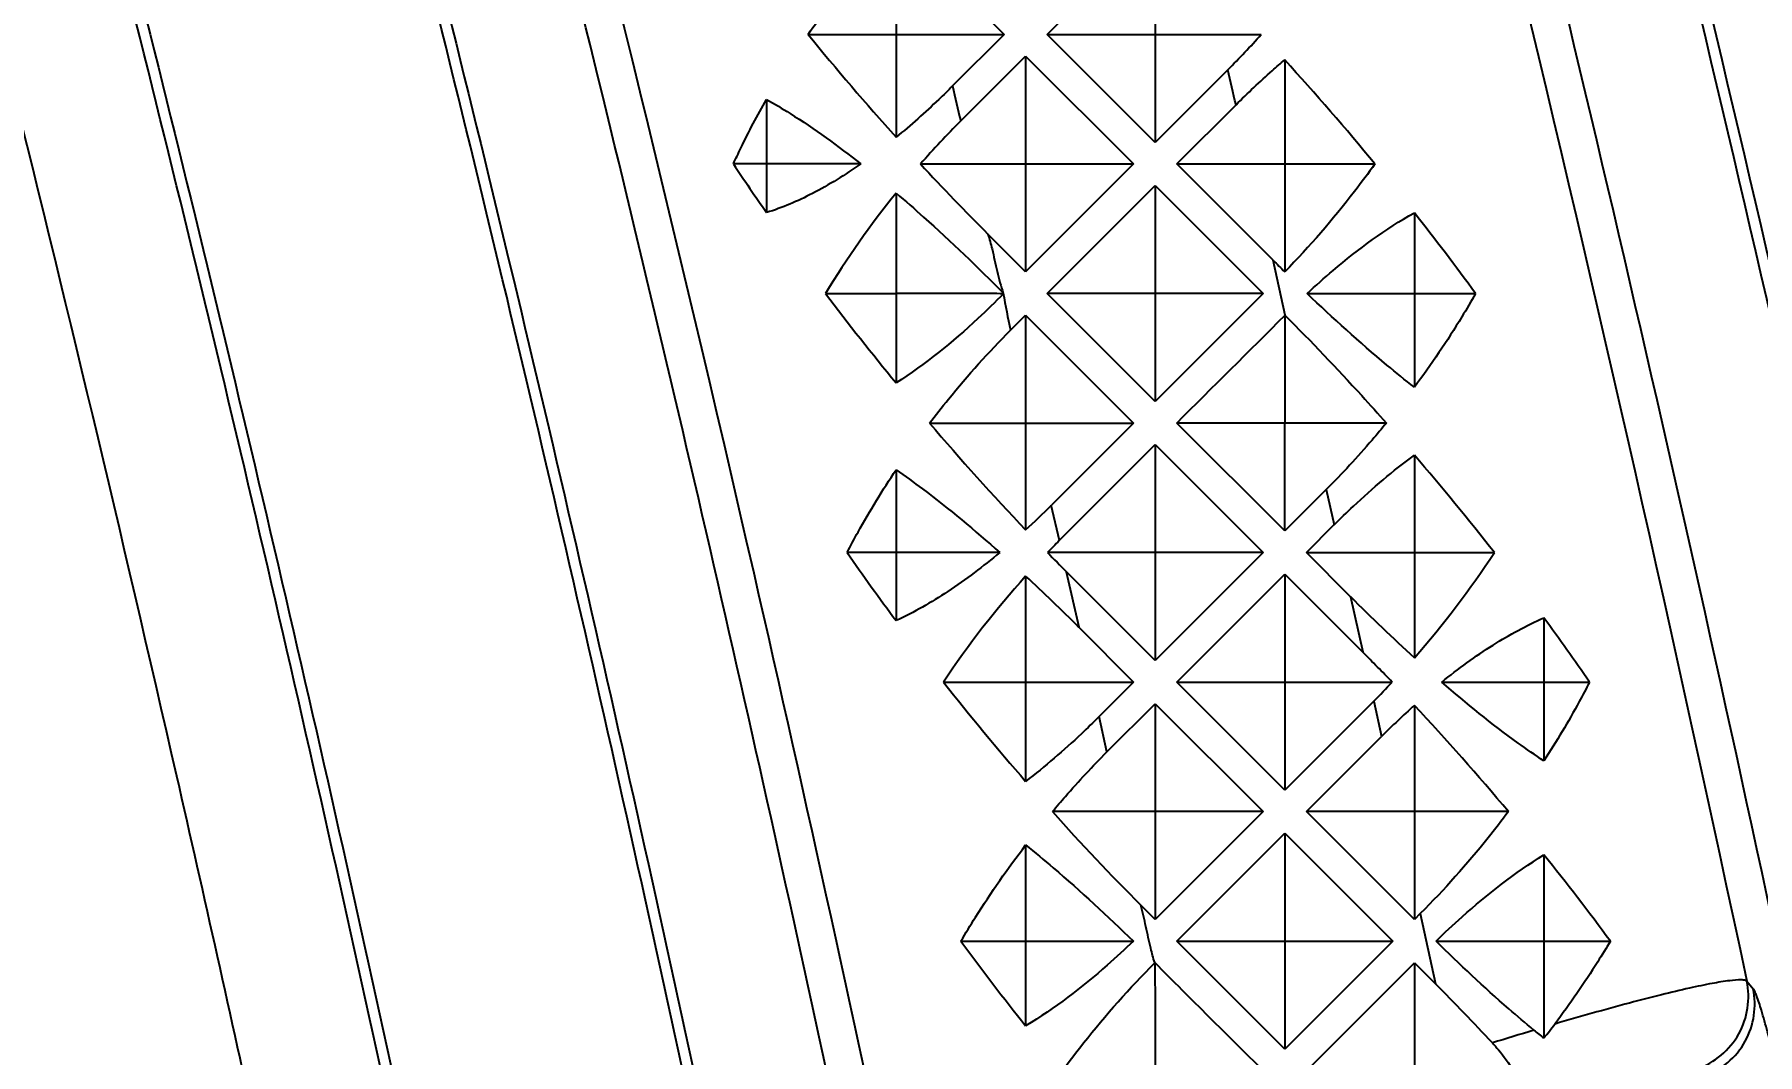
# Model space of a CAD drawing. Header units: millimetres. Extents: x 2089 to 2530, y 1631 to 2074.
# Drawn here: x 2264.8 to 2276.14, y 1880.95 to 1887.66 of the extents above; entities that cross this region are included whole.
import ezdxf

# ---------------------------------------------------------------- set-up
doc = ezdxf.new("R2010")
doc.units = ezdxf.units.MM
doc.styles.get("Standard").update_dxf_attribs({"font": 'arial.ttf'})
doc.dimstyles.new('副本 ISO-25-1', dxfattribs={"dimtxt": 5, "dimasz": 5, "dimexe": 0, "dimexo": 0, "dimgap": 0, "dimtad": 1, "dimtxsty": 'Standard', "dimcen": 0, "dimclrd": 4, "dimclre": 4, "dimclrt": 6, "dimazin": 0, "dimtfac": 1, "dimtofl": 0, "dimtmove": 0, "dimatfit": 3, "dimfxl": 0, "dimarcsym": 0})

# ---------------------------------------------------------------- blocks, each defined once
blk = doc.blocks.new('*D81')
at = {"color": 4, "linetype": 'Continuous', "lineweight": -2, "transparency": 16777216}
blk.add_line((2319.932537207736, 1901.576875071804), (2357.4555328129, 1901.576875071804), dxfattribs=at)
at = {"layer": 'Defpoints', "color": 0, "transparency": 16777216}
for p in [(2319.932537207736, 1901.576875071804), (2350.286365009353, 1901.576875071804), (2248.300791177347, 1863.57695931837)]:
    blk.add_point(p, dxfattribs=at)
at = {"color": 6, "transparency": 16777216, "insert": (2353.870948911127, 1904.131445331013), "char_height": 5, "attachment_point": 5}
blk.add_mtext('38', dxfattribs=at)
blk = doc.blocks.new('*D104')
at = {"color": 4, "linetype": 'Continuous', "lineweight": -2, "transparency": 16777216}
blk.add_line((2263.119026453559, 1914.627026593964), (2367.196324081659, 1914.627026593964), dxfattribs=at)
at = {"layer": 'Defpoints', "color": 0, "transparency": 16777216}
for p in [(2263.119026453559, 1914.627026593964), (2350.286365009353, 1914.627026593964), (2248.300791177347, 1863.57695931837)]:
    blk.add_point(p, dxfattribs=at)
at = {"color": 6, "transparency": 16777216, "insert": (2358.741344545506, 1917.631801491645), "char_height": 5, "attachment_point": 5}
blk.add_mtext('51,05', dxfattribs=at)
blk = doc.blocks.new('*D105')
at = {"color": 4, "linetype": 'Continuous', "lineweight": -2, "transparency": 16777216}
for p, q in [((2330.286365009353, 1916.555334785944), (2340.286365009353, 1921.943806287735)), ((2340.286365009353, 1921.943806287735), (2367.169038952055, 1921.943806287735)), ((2282.505195631722, 1916.555334785944), (2330.286365009353, 1916.555334785944))]:
    blk.add_line(p, q, dxfattribs=at)
at = {"layer": 'Defpoints', "color": 0, "transparency": 16777216}
for p in [(2350.286365009353, 1921.943806287735), (2282.505195631722, 1916.555334785944), (2248.300791177347, 1863.57695931837)]:
    blk.add_point(p, dxfattribs=at)
at = {"color": 6, "transparency": 16777216, "insert": (2358.727701980704, 1924.948581185416), "char_height": 5, "attachment_point": 5}
blk.add_mtext('52,98', dxfattribs=at)
blk = doc.blocks.new('*D106')
at = {"color": 4, "linetype": 'Continuous', "lineweight": -2, "transparency": 16777216}
blk.add_line((2289.300791177347, 1939.576959318375), (2357.404373194892, 1939.576959318375), dxfattribs=at)
at = {"layer": 'Defpoints', "color": 0, "transparency": 16777216}
for p in [(2289.300791177347, 1939.576959318375), (2350.286365009353, 1939.576959318375), (2248.300791177347, 1863.57695931837)]:
    blk.add_point(p, dxfattribs=at)
at = {"color": 6, "transparency": 16777216, "insert": (2353.845369102123, 1942.129824256984), "char_height": 5, "attachment_point": 5}
blk.add_mtext('76', dxfattribs=at)
blk = doc.blocks.new('*D107')
at = {"color": 4, "linetype": 'Continuous', "lineweight": -2, "transparency": 16777216}
blk.add_line((2248.300791177347, 1951.210409318475), (2367.165628310854, 1951.210409318475), dxfattribs=at)
at = {"layer": 'Defpoints', "color": 0, "transparency": 16777216}
for p in [(2248.300791177347, 1951.210409318475), (2350.286365009353, 1951.210409318475), (2248.300791177347, 1863.57695931837)]:
    blk.add_point(p, dxfattribs=at)
at = {"color": 6, "transparency": 16777216, "insert": (2358.725996660104, 1954.215184216156), "char_height": 5, "attachment_point": 5}
blk.add_mtext('87,63', dxfattribs=at)
blk = doc.blocks.new('*D108')
at = {"color": 4, "linetype": 'Continuous', "lineweight": -2, "transparency": 16777216}
for p, q in [((2248.300791177347, 1967.004078849077), (2330.286365009353, 1967.004078849077)), ((2330.286365009353, 1967.004078849077), (2340.286365009353, 1960.499621717822)), ((2340.286365009353, 1960.499621717822), (2370.572858870199, 1960.499621717822))]:
    blk.add_line(p, q, dxfattribs=at)
at = {"layer": 'Defpoints', "color": 0, "transparency": 16777216}
for p in [(2248.300791177347, 1967.004078849077), (2350.286365009353, 1960.499621717822), (2248.300791177347, 1863.57695931837)]:
    blk.add_point(p, dxfattribs=at)
at = {"color": 6, "transparency": 16777216, "insert": (2360.429611939776, 1963.504396615503), "char_height": 5, "attachment_point": 5}
blk.add_mtext('103,43', dxfattribs=at)
blk = doc.blocks.new('*D109')
at = {"color": 4, "linetype": 'Continuous', "lineweight": -2, "transparency": 16777216}
blk.add_line((2273.300791177347, 1970.576959318375), (2360.862763372245, 1970.576959318375), dxfattribs=at)
at = {"layer": 'Defpoints', "color": 0, "transparency": 16777216}
for p in [(2273.300791177347, 1970.576959318375), (2350.286365009353, 1970.576959318375), (2248.300791177347, 1863.57695931837)]:
    blk.add_point(p, dxfattribs=at)
at = {"color": 6, "transparency": 16777216, "insert": (2355.574564190799, 1973.129824256984), "char_height": 5, "attachment_point": 5}
blk.add_mtext('107', dxfattribs=at)
blk = doc.blocks.new('*D110')
at = {"color": 4, "linetype": 'Continuous', "lineweight": -2, "transparency": 16777216}
blk.add_line((2324.900791177347, 1993.576959318375), (2360.845710166242, 1993.576959318375), dxfattribs=at)
at = {"layer": 'Defpoints', "color": 0, "transparency": 16777216}
for p in [(2324.900791177347, 1993.576959318375), (2350.286365009353, 1993.576959318375), (2248.300791177347, 1863.57695931837)]:
    blk.add_point(p, dxfattribs=at)
at = {"color": 6, "transparency": 16777216, "insert": (2355.566037587798, 1996.131529577584), "char_height": 5, "attachment_point": 5}
blk.add_mtext('130', dxfattribs=at)
blk = doc.blocks.new('*D123')
at = {"color": 4, "linetype": 'Continuous', "lineweight": -2, "transparency": 16777216}
blk.add_line((2273.300791177348, 1973.876959318376), (2273.300791177348, 2025.031211198869), dxfattribs=at)
at = {"layer": 'Defpoints', "color": 0, "transparency": 16777216}
for p in [(2273.300791177348, 2017.746081594503), (2273.300791177348, 1973.876959318376), (2248.300791177348, 1863.576959318371)]:
    blk.add_point(p, dxfattribs=at)
at = {"color": 6, "transparency": 16777216, "insert": (2270.74792623874, 2021.388646396685), "char_height": 5, "attachment_point": 5, "rotation": 90}
blk.add_mtext('25', dxfattribs=at)
blk = doc.blocks.new('*D124')
at = {"color": 4, "linetype": 'Continuous', "lineweight": -2, "transparency": 16777216}
blk.add_line((2289.300791177348, 1942.876959318376), (2289.300791177348, 2024.144444486727), dxfattribs=at)
at = {"layer": 'Defpoints', "color": 0, "transparency": 16777216}
for p in [(2289.300791177348, 2017.746081594503), (2289.300791177348, 1942.876959318376), (2248.300791177348, 1863.576959318371)]:
    blk.add_point(p, dxfattribs=at)
at = {"color": 6, "transparency": 16777216, "insert": (2286.790559253747, 2020.945263040614), "char_height": 5, "attachment_point": 5, "rotation": 90}
blk.add_mtext('41', dxfattribs=at)
blk = doc.blocks.new('*D125')
at = {"color": 4, "linetype": 'Continuous', "lineweight": -2, "transparency": 16777216}
blk.add_line((2283.485438519877, 1918.755334785945), (2283.485438519877, 2034.625344896004), dxfattribs=at)
at = {"layer": 'Defpoints', "color": 0, "transparency": 16777216}
for p in [(2283.485438519877, 2017.746081594503), (2283.485438519877, 1918.755334785945), (2248.300791177348, 1863.576959318371)]:
    blk.add_point(p, dxfattribs=at)
at = {"color": 6, "transparency": 16777216, "insert": (2280.480663622197, 2026.185713245252), "char_height": 5, "attachment_point": 5, "rotation": 90}
blk.add_mtext('35,18', dxfattribs=at)
blk = doc.blocks.new('*D127')
at = {"color": 4, "linetype": 'Continuous', "lineweight": -2, "transparency": 16777216}
blk.add_line((2318.300791177348, 2000.176959318376), (2318.300791177348, 2024.85044721524), dxfattribs=at)
at = {"layer": 'Defpoints', "color": 0, "transparency": 16777216}
for p in [(2318.300791177348, 2017.746081594503), (2318.300791177348, 2000.176959318376), (2248.300791177348, 1863.576959318371)]:
    blk.add_point(p, dxfattribs=at)
at = {"color": 6, "transparency": 16777216, "insert": (2315.74792623874, 2021.29826440487), "char_height": 5, "attachment_point": 5, "rotation": 90}
blk.add_mtext('70', dxfattribs=at)

msp = doc.modelspace()

# ---------------------------------------------------------------- linework, layer by layer
at = {"color": 7, "linetype": 'Continuous'}
for p, q in [((2270.472828203947, 1888.373388688075), (2270.472828191548, 1886.988652521975)), ((2271.467727408247, 1887.664911390075), (2272.178369726847, 1888.375553756775)), ((2272.178369724048, 1888.375555583875), (2272.178369726847, 1886.954269076075)), ((2270.623711209547, 1888.224671331775), (2271.183471212948, 1887.664911390075)), ((2269.893232990247, 1887.664911404375), (2271.183471523148, 1887.664911478575)), ((2271.183471212948, 1887.664911390075), (2270.844340912147, 1887.325780831275)), ((2271.467727387047, 1887.664911390075), (2272.876242705947, 1887.664912163375)), ((2272.178369726847, 1886.954269080675), (2271.467727408247, 1887.664911390075)), ((2270.898156908248, 1887.095342344775), (2271.325598948747, 1887.522783554075)), ((2271.325598948747, 1887.522783554075), (2272.036241505547, 1886.812140611975)), ((2271.325598873747, 1887.522783345875), (2271.325599054548, 1886.101496618475)), ((2273.031141179148, 1887.497147055875), (2273.031140505348, 1886.102089044875)), ((2272.656609350347, 1887.432510050975), (2272.178369726847, 1886.954269080675)), ((2269.620057580848, 1887.236429088275), (2269.620057585948, 1886.492442214175)), ((2272.320498196847, 1886.812140611975), (2272.710207780047, 1887.201850196475)), ((2270.239809589647, 1886.812140621875), (2269.402093536447, 1886.812140573075)), ((2270.633583642447, 1886.812140614075), (2272.036241722447, 1886.812140627575)), ((2272.036241505547, 1886.812140611975), (2271.325598948747, 1886.101497409675)), ((2272.320498213247, 1886.812140611975), (2273.624793412847, 1886.812140942375)), ((2272.954331144448, 1886.178307658675), (2272.320498196847, 1886.812140611975)), ((2271.467727411848, 1885.959369833875), (2272.178369726847, 1886.670012148975)), ((2272.178369726847, 1886.670012148975), (2272.178369726847, 1885.248727518775)), ((2272.178369726847, 1886.670012148975), (2272.889012041947, 1885.959369833875)), ((2270.472828200648, 1886.620609589275), (2270.472828208848, 1885.370247396875)), ((2273.883911384048, 1886.490819441975), (2273.883911339848, 1885.342127105575)), ((2271.325598948747, 1886.101497409675), (2271.077571736647, 1886.349523406275)), ((2273.032963934747, 1885.816664518975), (2272.954331144448, 1886.178307658675)), ((2270.008271900648, 1885.959369890875), (2270.472828602347, 1885.959369911075)), ((2272.889012041947, 1885.959369833875), (2271.467727411748, 1885.959369833875)), ((2272.178369726847, 1885.248727518775), (2271.467727411848, 1885.959369833875)), ((2272.889012041947, 1885.959369833875), (2272.178369726847, 1885.248727518775)), ((2273.178284236447, 1885.959369834375), (2274.287084303448, 1885.959369937875)), ((2271.226543987647, 1885.718188270775), (2271.325598948747, 1885.817242537275)), ((2271.325598822048, 1885.817242533675), (2271.325598757147, 1884.403031935175)), ((2271.325598948747, 1885.817242537275), (2272.036242778147, 1885.106599055775)), ((2270.693350943347, 1885.106599064275), (2272.036243311948, 1885.106599233375)), ((2272.036242778147, 1885.106599055775), (2271.495332746348, 1884.565691066075)), ((2273.699876843747, 1885.106599060275), (2272.320498189848, 1885.106599055775)), ((2273.031140504947, 1884.395956572975), (2272.320498189848, 1885.106599055775)), ((2273.031140504947, 1884.395956656875), (2273.031140936648, 1885.106599132975)), ((2271.546099795048, 1884.332206347875), (2272.178369726847, 1884.964472091875)), ((2272.178369553248, 1884.964471546175), (2272.178369903747, 1883.543183403575)), ((2272.178369726847, 1884.964472091875), (2272.889012510448, 1884.253828277675)), ((2273.883911476447, 1884.895891211475), (2273.883911294247, 1883.561661549875)), ((2270.472828676047, 1884.798424764075), (2270.472828307048, 1883.806043393075)), ((2273.304216093848, 1884.669022093775), (2273.031140504947, 1884.395956572975)), ((2273.303064838748, 1884.668759510275), (2273.356084987247, 1884.435786367175)), ((2271.547343355448, 1884.332490321475), (2271.494038258447, 1884.565394124575)), ((2273.173269028748, 1884.253828277675), (2273.354983393748, 1884.435536220275)), ((2271.155061849648, 1884.253828280775), (2270.149921862248, 1884.253828224075)), ((2272.889012813947, 1884.253828307975), (2271.469260513747, 1884.253828226275)), ((2272.889012510448, 1884.253828277675), (2272.178369726847, 1883.543184533275)), ((2273.464305226848, 1883.962789622275), (2273.173269028748, 1884.253828277675)), ((2273.173269690747, 1884.253828276875), (2274.410775214248, 1884.253828317075)), ((2271.325598956348, 1884.099011844875), (2271.325598618248, 1882.747590252675)), ((2271.676820359347, 1883.762372559875), (2271.594660545748, 1884.124878751575)), ((2272.178369726847, 1883.543184533275), (2271.596302741948, 1884.125252251075)), ((2272.320498188247, 1883.401057499575), (2273.031140504947, 1884.111699767375)), ((2273.031140504947, 1884.111699767375), (2273.543284368848, 1883.599553563275)), ((2273.031140503747, 1884.111699686475), (2273.031140504947, 1882.690415172875)), ((2273.463071864047, 1883.962512056775), (2273.544418074847, 1883.599806954875)), ((2271.675280039147, 1883.762024676475), (2272.036244412348, 1883.401057499575)), ((2274.736682279848, 1883.823992320275), (2274.736682008047, 1882.882422131075)), ((2270.783903322348, 1883.401057434575), (2272.036244675748, 1883.401057889675)), ((2272.036244412348, 1883.401057499575), (2271.809526650948, 1883.174342117175)), ((2272.320498214047, 1883.401057499575), (2273.738041795347, 1883.401057619475)), ((2273.031140504947, 1882.690415162875), (2272.320498188247, 1883.401057499575)), ((2274.064495780047, 1883.401057503775), (2275.036570965848, 1883.401057677775)), ((2273.617022460047, 1883.276296034475), (2273.031140504947, 1882.690415162875)), ((2273.616528397748, 1883.276186281675), (2273.668236181647, 1883.042905756475)), ((2271.860866311547, 1882.940988483475), (2271.808903974747, 1883.174203068475)), ((2271.860292914248, 1882.940861010875), (2272.178369726847, 1883.258930689975)), ((2272.178369539848, 1883.258930070175), (2272.178369895547, 1881.837641728475)), ((2272.178369726847, 1883.258930689975), (2272.889012517147, 1882.548286721475)), ((2273.883911290047, 1883.247461135075), (2273.883911290947, 1881.837644413075)), ((2273.173268974148, 1882.548286721475), (2273.667790410947, 1883.042807166675)), ((2272.889012821247, 1882.548286752075), (2271.501526219447, 1882.548286725175)), ((2272.889012517147, 1882.548286721475), (2272.178369726847, 1881.837642985675)), ((2273.883911283047, 1881.837644413575), (2273.173268974148, 1882.548286721475)), ((2274.503131580747, 1882.548286731375), (2273.173269077347, 1882.548286721475)), ((2272.320498189848, 1881.695515943275), (2273.031140504947, 1882.406158258475)), ((2273.031140504947, 1882.406158258375), (2273.031140504947, 1880.984873628175)), ((2273.031140504947, 1882.406158258475), (2273.741782820047, 1881.695515943375)), ((2271.325598995847, 1882.328602614675), (2271.325599039148, 1881.138296951475)), ((2274.736682134648, 1882.263771911875), (2274.736682157948, 1881.058417368875)), ((2272.178369726847, 1881.837642985675), (2272.082727046347, 1881.933283736675)), ((2273.922975453348, 1881.876713532675), (2273.883911283047, 1881.837644413575)), ((2273.923339546448, 1881.876792309475), (2274.023139337048, 1881.413527120475)), ((2270.899556989248, 1881.695515981075), (2272.034572654647, 1881.695515943475)), ((2272.320498189848, 1881.695515943275), (2273.741782820047, 1881.695515943375)), ((2273.031140504947, 1880.984873628175), (2272.320498189848, 1881.695515943275)), ((2273.741782820047, 1881.695515943375), (2273.031140504947, 1880.984873628175)), ((2274.026734122448, 1881.695515943375), (2275.174230662848, 1881.695515994675)), ((2273.173268963248, 1880.842745165175), (2273.883911283047, 1881.553387568375)), ((2273.883911279248, 1881.553387871875), (2273.883911419447, 1880.356653305175)), ((2273.883911283047, 1881.553387568375), (2274.023662596747, 1881.413639355875)), ((2276.072525918747, 1881.431796328475), (2276.114402609748, 1881.381780329075))]:
    msp.add_line(p, q, dxfattribs=at)
for centre, radius, start, end in [((2284.646728905047, 1899.722368451075), 19.0537918222, 219.2578498861131, 221.9362634430168), ((2268.570347297748, 1891.514228451975), 5.7756359958, 315.0321674895043, 318.2044263651887), ((2259.446288967747, 1875.124302309975), 18.3748604542, 39.49995893089751, 42.32670759840399), ((2275.020048764447, 1882.979393725575), 5.8250343327, 135.0413363592965, 138.8541227290911), ((2282.559692650348, 1895.548587528775), 15.793920462, 213.5835587080135, 214.987267386988), ((2282.443919778947, 1897.702525623175), 16.0650093466, 222.6793472625795, 224.9663432547149), ((2275.167403988948, 1882.828610996375), 6.0347572578, 141.0707883463124, 148.7490203752086), ((2259.844394479548, 1875.421376306475), 17.878495637, 36.11606147609262, 38.25397752990688), ((2282.994102807547, 1896.219082662275), 14.1990907346, 225.0033635662022, 225.439501521392), ((2285.141137791048, 1897.414755292875), 18.9797122332, 217.1252549291022, 219.3902552185131), ((2283.866504529748, 1896.308551555475), 17.2920708715, 220.3765839152156, 223.5111626720843), ((2260.128899239147, 1873.071624854975), 18.1387330461, 38.05968823891008, 40.68345066220973), ((2267.691361820448, 1888.365264783375), 5.376520438099999, 312.5276500625857, 315.0243133646873), ((2275.555912590948, 1880.324155237575), 5.669484544299999, 135.0048417452039, 136.121846951004), ((2284.161974226347, 1894.017898458675), 17.0784864634, 214.8700816076897, 216.7222722942002), ((2282.001648103048, 1894.533339927275), 14.717321286, 224.3038604335014, 225.0009772467005), ((2269.155522929847, 1887.707421758075), 6.2884802798, 318.7563370734842, 326.6882884031025), ((2276.027173209648, 1879.890843696175), 6.309792357899999, 138.1697033863087, 146.1988644779007), ((2262.601338475748, 1874.696215238975), 12.82674179, 44.96768158971006, 47.14370779480934), ((2282.255655861848, 1892.739070254475), 12.4221953629, 224.9451123070892, 227.6285464991215), ((2261.938190256048, 1874.431208815475), 15.875319841, 34.40357275940026, 36.27485867999894), ((2263.189029501248, 1873.245659842375), 14.6428739474, 43.91087461430926, 44.99490329450651), ((2285.085076392048, 1894.704808354575), 18.2290508075, 218.3231026238101, 220.9911912239036), ((2269.521712660548, 1887.369876981175), 5.7904195443, 315.0091332388891, 316.7320327613969), ((2277.443079333148, 1879.272416016475), 5.3356031387, 131.8405665501923, 135.03441932271), ((2261.573028867148, 1871.720598227675), 16.8649457312, 39.94285960310641, 43.11623030869882), ((2283.064034462047, 1892.893162014475), 15.5147685001, 221.8187199786986, 224.9440413664888), ((2261.320464655647, 1871.480901852675), 17.2123553925, 36.40197418448977, 38.78950442879991), ((2285.091308474947, 1892.104851783275), 17.6000023054, 216.2592231125873, 218.542840497187), ((2263.637096440148, 1871.037786891375), 14.6812452395, 42.86580719348929, 44.97269169430979), ((2273.079304777048, 1882.445331311875), 2.1611174909, 320.0769964825005, 323.1734443998063), ((2285.432638990148, 1845.472671344275), 37.2259584333, 106.8038304882125, 107.243693841398), ((2275.365579826747, 1881.944593975075), 1.0866559967, 230.253153887997, 234.6376180113858)]:
    msp.add_arc(centre, radius, start, end, dxfattribs=at)
for points, knots in [([(2260.507440407947, 1901.566682232575), (2261.021521126548, 1900.024782270575), (2262.018046270247, 1896.930235518975), (2263.385383993447, 1892.249204168475), (2264.622496103148, 1887.532225096575), (2265.562398760448, 1883.578778576575), (2266.271039600947, 1880.406257256975), (2266.777586772148, 1878.021476716175), (2267.252211436547, 1875.630216261075), (2267.633379886247, 1873.634679544975), (2267.943273271647, 1872.038938214875), (2268.256771488847, 1870.443972450875), (2268.619592963747, 1868.443513343875), (2268.888468733047, 1866.016863009475), (2268.918489222947, 1864.387696291075), (2268.890858638647, 1863.575147431475)], [0, 0, 0, 0, 0.124990955, 0.2499810973, 0.3749706775, 0.4999595895, 0.5624577775999999, 0.6249517365, 0.6874386634999999, 0.7499320527, 0.7811863396, 0.812444416, 0.8749394398, 0.9374777731999999, 1, 1, 1, 1]), ([(2280.411974168747, 1880.230618413775), (2279.715654736948, 1883.624416743275), (2278.201961697147, 1890.387802930975), (2276.382711512248, 1897.077503515775), (2275.374212964247, 1900.391844843075)], [0, 0, 0, 0, 0.5000083327, 1, 1, 1, 1]), ([(2279.506434211247, 1880.044812434375), (2278.812996065447, 1883.424568391775), (2277.305568056748, 1890.159978365275), (2275.494140201848, 1896.822095741075), (2274.489810649347, 1900.122736033375)], [0, 0, 0, 0, 0.5000073783, 1, 1, 1, 1]), ([(2274.556959643947, 1900.143168347675), (2275.561588560347, 1896.841544222875), (2277.373509689347, 1890.177429617475), (2278.881436978547, 1883.440024575275), (2279.575082421748, 1880.059262064575)], [0, 0, 0, 0, 0.4999926741, 1, 1, 1, 1]), ([(2277.565265123847, 1879.664204969175), (2276.878365827347, 1883.011054032975), (2275.385248657247, 1889.680878649475), (2273.592005801147, 1896.278372174175), (2272.597441508648, 1899.546919802475)], [0, 0, 0, 0, 0.5000071487, 1, 1, 1, 1]), ([(2272.664589456047, 1899.567351798075), (2273.659488970848, 1896.297702491475), (2275.453285496547, 1889.697972510175), (2276.946937877748, 1883.025908616475), (2277.634068133448, 1879.677932254875)], [0, 0, 0, 0, 0.4999929149, 1, 1, 1, 1]), ([(2271.780195578448, 1899.298219010175), (2272.770904997148, 1896.042338335475), (2274.557025727648, 1889.470345046075), (2276.044225230848, 1882.826326656975), (2276.728469239547, 1879.492432670675)], [0, 0, 0, 0, 0.4999916378, 1, 1, 1, 1]), ([(2271.545650334548, 1899.226853101875), (2271.991684549947, 1897.760945281575), (2273.695847022348, 1891.880591193075), (2275.116978799048, 1885.920716604175), (2276.072629456748, 1881.431834809675)], [0, 0, 0, 0, 0.2502985738, 1, 1, 1, 1]), ([(2272.275504826847, 1869.123397732775), (2271.865737694948, 1871.513463167375), (2270.987371378547, 1876.283761888475), (2269.485378715848, 1883.402830035475), (2267.774086592247, 1890.474755798675), (2266.465357031047, 1895.146400358775), (2265.759443409747, 1897.466318218875)], [0, 0, 0, 0, 0.2499977727, 0.4999988334, 0.7500019928, 1, 1, 1, 1]), ([(2270.530899375447, 1879.590211990675), (2270.212964138547, 1881.102060134475), (2268.893112085647, 1887.130764636575), (2267.340888691947, 1893.111299570475), (2265.993988262548, 1897.537712730775)], [0, 0, 0, 0, 0.2503220558, 1, 1, 1, 1]), ([(2264.942214307247, 1897.217562396275), (2265.645523639647, 1894.906198447575), (2266.949192202747, 1890.251697917275), (2268.653794451648, 1883.205767082175), (2270.150035758048, 1876.112931065675), (2271.025286417747, 1871.360280015675), (2271.433540118648, 1868.979041992275)], [0, 0, 0, 0, 0.2499985956, 0.5000035293999999, 0.7500031543000001, 1, 1, 1, 1]), ([(2271.364356342247, 1868.967195396275), (2270.956226798748, 1871.347709029875), (2270.081277862048, 1876.098920998175), (2268.585525399948, 1883.189605581075), (2266.881439060147, 1890.233390352275), (2265.578160314447, 1894.886470157375), (2264.875065213947, 1897.197130051975)], [0, 0, 0, 0, 0.249996904, 0.4999966335, 0.7500014464, 1, 1, 1, 1]), ([(2263.086414214447, 1896.652873514175), (2263.783815478348, 1894.360925910075), (2265.076230426947, 1889.745417617775), (2266.765700900748, 1882.758485373475), (2268.248837856747, 1875.725145632975), (2269.116805331947, 1871.012468696375), (2269.521627072547, 1868.651248390975)], [0, 0, 0, 0, 0.2499991291, 0.5000060942, 0.7500041459000001, 1, 1, 1, 1]), ([(2269.452445291848, 1868.639390321175), (2269.047744617847, 1870.999904459775), (2268.180208822148, 1875.711218099475), (2266.697449109748, 1882.742400719275), (2265.008464224048, 1889.727164533575), (2263.716449207747, 1894.341207631275), (2263.019265213447, 1896.632441197875)], [0, 0, 0, 0, 0.2499977062, 0.4999990949, 0.7500021379999999, 1, 1, 1, 1]), ([(2269.893232990247, 1887.664911404375), (2269.935998476848, 1887.725990895075), (2270.115694083747, 1887.972794479875), (2270.313539689248, 1888.206489421075), (2270.472828364548, 1888.373388852075)], [0, 0, 0, 0, 0.244247322, 1, 1, 1, 1]), ([(2272.710207187447, 1887.201849586175), (2272.787464345047, 1887.279134694475), (2272.893338922947, 1887.378988086475), (2273.003496217048, 1887.473903307375), (2273.031144015148, 1887.497150331175)], [0, 0, 0, 0, 0.7515660348000001, 1, 1, 1, 1]), ([(2269.402093536447, 1886.812140573075), (2269.417877082547, 1886.847243684875), (2269.485099080047, 1886.991389278675), (2269.559901741048, 1887.131961747875), (2269.620057568948, 1887.236429239175)], [0, 0, 0, 0, 0.2420072282, 1, 1, 1, 1]), ([(2269.620057580848, 1887.236429088275), (2269.672546395947, 1887.207483322675), (2269.887880203447, 1887.079157262275), (2270.090307450947, 1886.930351579375), (2270.239809589747, 1886.812140621875)], [0, 0, 0, 0, 0.2392556327, 1, 1, 1, 1]), ([(2270.844328351847, 1887.325768307275), (2270.814584961147, 1887.296013723775), (2270.694990209447, 1887.179082992075), (2270.569835337148, 1887.067773870675), (2270.472828191548, 1886.988642954875)], [0, 0, 0, 0, 0.2515336255, 1, 1, 1, 1]), ([(2270.239809589647, 1886.812140621875), (2270.137991850747, 1886.741054732175), (2269.939707818648, 1886.617418153875), (2269.724440092447, 1886.523725145375), (2269.620057346548, 1886.492442098275)], [0, 0, 0, 0, 0.5326142858, 1, 1, 1, 1]), ([(2273.624793412847, 1886.812140942375), (2273.580810204347, 1886.750722719375), (2273.396480666947, 1886.503118965875), (2273.193968446447, 1886.268926364875), (2273.031140505348, 1886.102089044875)], [0, 0, 0, 0, 0.2447376739, 1, 1, 1, 1]), ([(2270.472828200648, 1886.620609589275), (2270.533798848548, 1886.568677875775), (2270.776402265048, 1886.356763545475), (2271.008617091647, 1886.133203171375), (2271.179550536648, 1885.961894075775)], [0, 0, 0, 0, 0.2486542919, 1, 1, 1, 1]), ([(2273.178284236447, 1885.959369834375), (2273.234354205747, 1886.011481774075), (2273.454684461648, 1886.207143327175), (2273.693996384047, 1886.383291648075), (2273.883911343447, 1886.490819297675)], [0, 0, 0, 0, 0.2596673062, 1, 1, 1, 1]), ([(2271.077571736647, 1886.349523406275), (2271.087049157748, 1886.317395429675), (2271.110243908247, 1886.236865347675), (2271.134584706947, 1886.104972322375), (2271.162717277347, 1886.008353281475), (2271.178232794247, 1885.960576333975)], [0, 0, 0, 0, 0.250033988, 0.6250378618, 1, 1, 1, 1]), ([(2271.180515737047, 1885.958293392475), (2271.125047885248, 1885.902627880775), (2270.905312104348, 1885.688339460675), (2270.664428678047, 1885.494621391775), (2270.472828030748, 1885.370247139475)], [0, 0, 0, 0, 0.2559614387, 1, 1, 1, 1]), ([(2271.180515737047, 1885.958293392475), (2271.121649648947, 1885.958293398875), (2270.885757400248, 1885.960132655475), (2270.649858797247, 1885.959369891875), (2270.472828602347, 1885.959369911075)], [0, 0, 0, 0, 0.2495422453, 1, 1, 1, 1]), ([(2273.883911339848, 1885.342127105575), (2273.823108438247, 1885.389830929175), (2273.580388957047, 1885.586846339175), (2273.348448769348, 1885.796873178875), (2273.178284236347, 1885.959369834375)], [0, 0, 0, 0, 0.2472480425, 1, 1, 1, 1]), ([(2274.287084303448, 1885.959369937875), (2274.257857053247, 1885.907617650475), (2274.133360031048, 1885.695604843475), (2273.995164322148, 1885.491692129075), (2273.883911339848, 1885.342127105575)], [0, 0, 0, 0, 0.2417629921, 1, 1, 1, 1]), ([(2273.032380135448, 1885.816080526275), (2273.032380207148, 1885.697992100875), (2273.030328017847, 1885.461501230475), (2273.031140864748, 1885.225005348075), (2273.031140936648, 1885.106599132975)], [0, 0, 0, 0, 0.499328125, 1, 1, 1, 1]), ([(2273.032380135448, 1885.816080526275), (2273.204893507947, 1885.643812883075), (2273.428934755148, 1885.408523481775), (2273.646155789248, 1885.167137113975), (2273.699876843747, 1885.106599060275)], [0, 0, 0, 0, 0.750758988, 1, 1, 1, 1]), ([(2270.693350943347, 1885.106599064275), (2270.733756703547, 1885.159593684575), (2270.901208961548, 1885.372116571875), (2271.082333733148, 1885.573975200475), (2271.226524614147, 1885.718168841475)], [0, 0, 0, 0, 0.2463086518, 1, 1, 1, 1]), ([(2273.699876843747, 1885.106599060275), (2273.668906381948, 1885.068844214775), (2273.542235067147, 1884.918054558475), (2273.408415307547, 1884.773230660875), (2273.303693883147, 1884.668508443875)], [0, 0, 0, 0, 0.2479663144, 1, 1, 1, 1]), ([(2273.355441677148, 1884.436000263375), (2273.397262963348, 1884.477821233175), (2273.565033731048, 1884.640394666775), (2273.743660895548, 1884.792087123675), (2273.883912178047, 1884.895892065075)], [0, 0, 0, 0, 0.2531508145, 1, 1, 1, 1]), ([(2270.149921862248, 1884.253828224075), (2270.173292798847, 1884.299169848675), (2270.272938141948, 1884.485303881675), (2270.383701164747, 1884.665430822775), (2270.472828343748, 1884.798427151275)], [0, 0, 0, 0, 0.2416303079, 1, 1, 1, 1]), ([(2270.472828676047, 1884.798424764075), (2270.531370018247, 1884.757869219475), (2270.766999464648, 1884.586838366475), (2270.990692089248, 1884.399861050375), (2271.155061849648, 1884.253828280775)], [0, 0, 0, 0, 0.2446581193, 1, 1, 1, 1]), ([(2271.155061849648, 1884.253828280775), (2271.045734484248, 1884.162714781975), (2270.828123360347, 1883.997781922175), (2270.591232813847, 1883.860362203575), (2270.472828184148, 1883.806043695175)], [0, 0, 0, 0, 0.5220984727, 1, 1, 1, 1]), ([(2274.064495780047, 1883.401057503775), (2274.172741985748, 1883.488379065375), (2274.387225089948, 1883.645347445175), (2274.620633528747, 1883.774305842975), (2274.736682514547, 1883.823992229275)], [0, 0, 0, 0, 0.5241944620000001, 1, 1, 1, 1]), ([(2274.736682008047, 1882.882422131075), (2274.679096129647, 1882.920257443875), (2274.446370154148, 1883.081665070475), (2274.226303033748, 1883.260658669275), (2274.064495780047, 1883.401057503675)], [0, 0, 0, 0, 0.2433616851, 1, 1, 1, 1]), ([(2275.036570965848, 1883.401057677775), (2275.014818934547, 1883.357934536675), (2274.922163141347, 1883.180947945575), (2274.819317719448, 1883.009349104875), (2274.736682148047, 1882.882420976475)], [0, 0, 0, 0, 0.241787863, 1, 1, 1, 1]), ([(2271.809220386947, 1883.174033600875), (2271.770819305547, 1883.135632320475), (2271.616615016348, 1882.985805336475), (2271.453311545748, 1882.845133146975), (2271.325596966247, 1882.747588268075)], [0, 0, 0, 0, 0.2525785285, 1, 1, 1, 1]), ([(2271.501526219447, 1882.548286725175), (2271.529821521347, 1882.582065984875), (2271.645165184647, 1882.716879769075), (2271.766247042448, 1882.846811242475), (2271.860544501248, 1882.941108237475)], [0, 0, 0, 0, 0.2483605094, 1, 1, 1, 1]), ([(2274.503131580747, 1882.548286731375), (2274.459556942347, 1882.490045111175), (2274.278261959348, 1882.256174533575), (2274.080895004548, 1882.034630368475), (2273.923095013048, 1881.876828659875)], [0, 0, 0, 0, 0.2458181164, 1, 1, 1, 1]), ([(2270.899556989248, 1881.695515981075), (2270.930633545748, 1881.748728722475), (2271.062581284048, 1881.966326573575), (2271.208394648348, 1882.175475276675), (2271.325598995847, 1882.328602614675)], [0, 0, 0, 0, 0.2421736768, 1, 1, 1, 1]), ([(2271.325598995847, 1882.328602614675), (2271.386765696648, 1882.279413954675), (2271.630593655947, 1882.076931568875), (2271.863742614048, 1881.861820106575), (2272.034572654647, 1881.695515943475)], [0, 0, 0, 0, 0.2476827597, 1, 1, 1, 1]), ([(2274.026734122448, 1881.695515943375), (2274.082634758347, 1881.749954632775), (2274.304429753548, 1881.956864349275), (2274.545111867647, 1882.145021568675), (2274.736682068848, 1882.263771801575)], [0, 0, 0, 0, 0.257164488, 1, 1, 1, 1]), ([(2272.174852560847, 1881.554376503675), (2272.165712435547, 1881.585570331075), (2272.143449722048, 1881.663768728775), (2272.118179388147, 1881.791380104575), (2272.094847737747, 1881.886063114675), (2272.082727046347, 1881.933283736675)], [0, 0, 0, 0, 0.2500297037, 0.625006278, 1, 1, 1, 1]), ([(2272.034572654647, 1881.695515943475), (2271.978582698648, 1881.641799292175), (2271.757062045448, 1881.438332592375), (2271.516718858747, 1881.253768703475), (2271.325599025047, 1881.138296926275)], [0, 0, 0, 0, 0.2578751838, 1, 1, 1, 1]), ([(2274.670775590647, 1881.109089140475), (2274.615340674147, 1881.155197037775), (2274.394547201347, 1881.343854610775), (2274.182407077148, 1881.542494808575), (2274.026734122448, 1881.695515943375)], [0, 0, 0, 0, 0.2482987405, 1, 1, 1, 1]), ([(2275.174230662848, 1881.695515994675), (2275.147085550348, 1881.649721559575), (2275.032831478748, 1881.463030273075), (2274.908361043947, 1881.282618846975), (2274.809179156247, 1881.149969029775)], [0, 0, 0, 0, 0.2432337763, 1, 1, 1, 1]), ([(2271.566223480047, 1880.842745161875), (2271.611847732548, 1880.904355092875), (2271.802162606547, 1881.151874534175), (2272.009669271148, 1881.386425653375), (2272.176569699247, 1881.552659364475)], [0, 0, 0, 0, 0.2455399802, 1, 1, 1, 1]), ([(2272.174852560847, 1881.554376503675), (2272.293668634848, 1881.435560429575), (2272.530979769847, 1881.197604912475), (2272.770196342848, 1880.961561604575), (2272.889012782247, 1880.842745165275)], [0, 0, 0, 0, 0.4999992314, 1, 1, 1, 1]), ([(2272.175949154847, 1881.555473097475), (2272.175949227248, 1881.436372356475), (2272.179950936747, 1881.198807453875), (2272.178370086548, 1880.961223645675), (2272.178370158547, 1880.842745242375)], [0, 0, 0, 0, 0.5013097484000001, 1, 1, 1, 1]), ([(2276.072623329348, 1881.431834967175), (2276.069086705447, 1881.435083085975), (2276.056376679848, 1881.439016773075), (2276.018714583848, 1881.441758974975), (2275.946387129447, 1881.434630618975), (2275.832827078048, 1881.415706118075), (2275.683351255348, 1881.384121400875), (2275.501649500748, 1881.340820864775), (2275.205835517148, 1881.264207639275), (2274.972218738847, 1881.197838885075), (2274.809177456647, 1881.149967085275)], [0, 0, 0, 0, 0.0110760105, 0.0290784369, 0.0878448522, 0.1771260652, 0.295242246, 0.4398762935, 0.6080529154, 1, 1, 1, 1]), ([(2275.747774535647, 1880.855125934875), (2275.859627655548, 1880.894811566775), (2276.059473339747, 1881.060817467075), (2276.096590857448, 1881.317358968475), (2276.072626853947, 1881.431817923175)], [0, 0, 0, 0, 0.5037009082, 1, 1, 1, 1]), ([(2275.790248660147, 1880.805324435575), (2275.902492488047, 1880.845341098775), (2276.101838271547, 1881.011968036175), (2276.138189889848, 1881.268005543575), (2276.114404891247, 1881.381780648275)], [0, 0, 0, 0, 0.506221614, 1, 1, 1, 1]), ([(2276.483417401148, 1879.915783760075), (2276.446317983247, 1880.095108499975), (2276.390099149247, 1880.355925406575), (2276.312987750347, 1880.688535062875), (2276.260358587448, 1880.903798937675), (2276.213333966948, 1881.085390757975), (2276.173427169047, 1881.226187348875), (2276.145227570547, 1881.315761216075), (2276.126111293448, 1881.362005593975), (2276.118492302948, 1881.377112273775), (2276.114408418748, 1881.381763348975)], [0, 0, 0, 0, 0.3629493478, 0.5287778907, 0.6766916449, 0.8021979095999999, 0.9004354587000001, 0.9669956293, 0.9877322581999999, 1, 1, 1, 1]), ([(2274.397700558648, 1881.025197005375), (2274.411151478148, 1881.010720910175), (2274.461426882247, 1880.953773914575), (2274.506230241348, 1880.891690866975), (2274.533891176047, 1880.842745171775)], [0, 0, 0, 0, 0.2600714315, 1, 1, 1, 1])]:
    msp.add_open_spline(points, degree=3, knots=knots, dxfattribs=at)
for points in [[(2272.710207780047, 1887.201850196475), (2272.691827155847, 1887.278615447575), (2272.675068231547, 1887.355763579875), (2272.656609350347, 1887.432510050975)], [(2270.844340912147, 1887.325780831275), (2270.863817741948, 1887.249343540075), (2270.878819916747, 1887.171815131775), (2270.898156908248, 1887.095342344775)], [(2271.178232794247, 1885.960576333975), (2271.190067991948, 1885.879045632575), (2271.210043588947, 1885.798904217275), (2271.226543987647, 1885.718188270775)], [(2272.320498189848, 1885.106599055775), (2272.557587062047, 1885.343687927975), (2272.795875062548, 1885.579575646775), (2273.032963934747, 1885.816664518975)]]:
    msp.add_open_spline(points, degree=3, dxfattribs=at)

# ---------------------------------------------------------------- dimensions: what is measured, and where the dimension line sits
for feature_location, offset, dtype, origin, picture, middle in [((2283.485438519877, 1918.755334785945), (0, 98.99074680855801), 1, (2248.300791177348, 1863.576959318371), '*D125', (2280.480663622197, 2026.185713245252)), ((2273.300791177348, 1973.876959318376), (0, 43.86912227612697), 1, (2248.300791177348, 1863.576959318371), '*D123', (2270.74792623874, 2021.388646396685)), ((2318.300791177348, 2000.176959318376), (0, 17.56912227612702), 1, (2248.300791177348, 1863.576959318371), '*D127', (2315.74792623874, 2021.29826440487)), ((2289.300791177348, 1942.876959318376), (0, 74.86912227612697), 1, (2248.300791177348, 1863.576959318371), '*D124', (2286.790559253747, 2020.945263040614)), ((2324.900791177347, 1993.576959318375), (25.38557383200623, 0), 0, (2248.300791177347, 1863.57695931837), '*D110', (2355.566037587798, 1996.131529577584)), ((2273.300791177347, 1970.576959318375), (76.98557383200614, 0), 0, (2248.300791177347, 1863.57695931837), '*D109', (2355.574564190799, 1973.129824256984)), ((2248.300791177347, 1967.004078849077), (101.98557383200614, -6.504457131254867), 0, (2248.300791177347, 1863.57695931837), '*D108', (2360.429611939776, 1963.504396615503)), ((2248.300791177347, 1951.210409318475), (101.98557383200614, 0), 0, (2248.300791177347, 1863.57695931837), '*D107', (2358.725996660104, 1954.215184216156)), ((2289.300791177347, 1939.576959318375), (60.98557383200614, 0), 0, (2248.300791177347, 1863.57695931837), '*D106', (2353.845369102123, 1942.129824256984)), ((2282.505195631722, 1916.555334785944), (67.78116937763116, 5.388471501790946), 0, (2248.300791177347, 1863.57695931837), '*D105', (2358.727701980704, 1924.948581185416)), ((2263.119026453559, 1914.627026593964), (87.16733855579423, 0), 0, (2248.300791177347, 1863.57695931837), '*D104', (2358.741344545506, 1917.631801491645)), ((2319.932537207736, 1901.576875071804), (30.35382780161717, 0), 0, (2248.300791177347, 1863.57695931837), '*D81', (2353.870948911127, 1904.131445331013))]:
    dim = msp.add_ordinate_dim(feature_location=feature_location, offset=offset, dtype=dtype, origin=origin, dimstyle='副本 ISO-25-1', override={"dimfxl": 1.25, "dimarcsym": 1})
    dim.commit()
    dim.dimension.update_dxf_attribs({"geometry": picture, "text_midpoint": middle})

doc.saveas('drawing.dxf')
